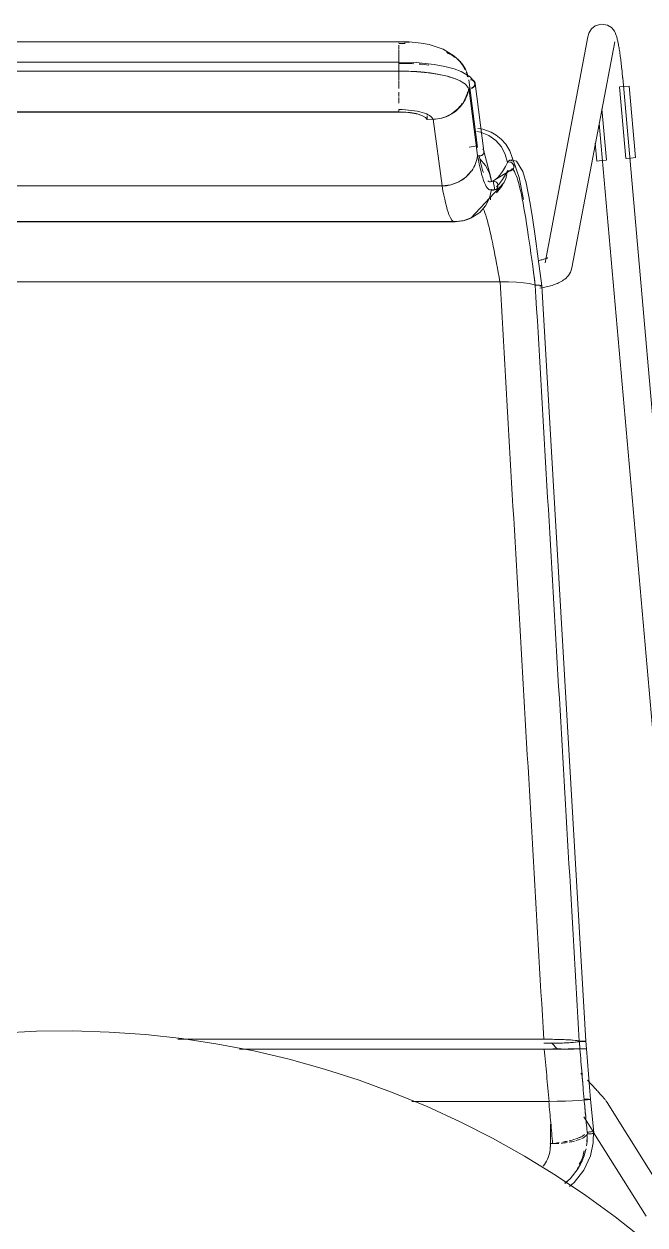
# Model space of a CAD drawing. Header units: millimetres. Extents: x 155927 to 326028, y -36033 to 97293.
# Drawn here: x 224937 to 225210, y 31674 to 32202 of the extents above; entities that cross this region are included whole.
import ezdxf

# ---------------------------------------------------------------- set-up
doc = ezdxf.new("R2010")
doc.units = ezdxf.units.MM
doc.header["$MEASUREMENT"] = 0
doc.layers.add('I-FURN', color=8, linetype='CONTINUOUS', lineweight=9)

msp = doc.modelspace()

# ---------------------------------------------------------------- linework, layer by layer
at = {"layer": 'I-FURN'}
for p, q in [((225185.73, 32198.53), (225185.35, 32197.73)), ((225186.48, 32199.61), (225185.73, 32198.53)), ((225188.05, 32200.94), (225186.48, 32199.61)), ((225188.05, 32200.94), (225190.8, 32201.77)), ((225190.8, 32201.77), (225193.56, 32201.29)), ((225193.56, 32201.29), (225195.22, 32200.24)), ((225195.22, 32200.24), (225196.07, 32199.34)), ((225196.07, 32199.34), (225196.55, 32198.63)), ((225196.55, 32198.63), (225196.86, 32198.07)), ((225196.86, 32198.07), (225197.07, 32197.6)), ((225102.01, 32193.99), (224807.16, 32193.99)), ((225102.01, 32193.82), (225102.01, 32193.99)), ((225106.53, 32193.91), (225102.01, 32193.99)), ((225102.01, 32193.97), (225102.01, 32193.69)), ((225111.74, 32193.39), (225106.53, 32193.91)), ((225115.23, 32192.74), (225111.74, 32193.39)), ((225121.38, 32190.72), (225115.23, 32192.74)), ((225184.92, 32196.18), (225166.1, 32096.89)), ((225177.89, 32094.65), (225196.71, 32193.94)), ((225185, 32196.59), (225184.92, 32196.18)), ((225185.14, 32197.11), (225185, 32196.59)), ((225185.35, 32197.73), (225185.14, 32197.11)), ((225197.07, 32197.6), (225197.24, 32197.17)), ((225197.24, 32197.17), (225197.38, 32196.77)), ((225197.38, 32196.77), (225197.51, 32196.37)), ((225197.51, 32196.37), (225197.62, 32195.97)), ((225197.62, 32195.97), (225197.73, 32195.57)), ((225197.73, 32195.57), (225197.83, 32195.16)), ((225197.83, 32195.16), (225197.93, 32194.73)), ((225197.93, 32194.73), (225198.03, 32194.29)), ((225198.03, 32194.29), (225198.13, 32193.83)), ((225198.13, 32193.83), (225198.22, 32193.35)), ((225198.22, 32193.35), (225198.32, 32192.86)), ((225198.32, 32192.86), (225198.41, 32192.34)), ((225102.01, 32192.5), (225102.01, 32190.75)), ((225102.01, 32190.47), (225102.01, 32187.89)), ((225102.01, 32184.71), (225102.01, 32187.73)), ((225102.01, 32187.72), (225102.01, 32184.71)), ((225126.1, 32187.85), (225121.38, 32190.72)), ((225128.08, 32186.01), (225126.1, 32187.85)), ((225198.41, 32192.34), (225198.51, 32191.81)), ((225198.51, 32191.81), (225198.6, 32191.26)), ((225198.6, 32191.26), (225198.69, 32190.69)), ((225198.69, 32190.69), (225198.78, 32190.1)), ((225198.78, 32190.1), (225198.88, 32189.5)), ((225198.88, 32189.5), (225198.97, 32188.88)), ((225198.97, 32188.88), (225199.06, 32188.25)), ((225199.06, 32188.25), (225199.14, 32187.6)), ((225199.14, 32187.6), (225199.23, 32186.93)), ((225102.01, 32184.95), (224807.16, 32184.95)), ((225102.01, 32184.95), (225102.01, 32181.1)), ((225109.57, 32184.81), (225102.01, 32184.95)), ((225102.01, 32184.88), (225102.01, 32184.95)), ((225102.01, 32184.69), (225102.01, 32184.88)), ((225102.01, 32184.38), (225102.01, 32184.69)), ((225102.01, 32183.99), (225102.01, 32184.38)), ((225102.01, 32183.54), (225102.01, 32183.99)), ((225102.01, 32183.05), (225102.01, 32183.54)), ((225102.01, 32182.55), (225102.01, 32183.05)), ((225102.01, 32182.07), (225102.01, 32182.55)), ((225102.01, 32181.66), (225102.01, 32182.07)), ((225117.46, 32184.01), (225109.57, 32184.81)), ((225122.17, 32183.14), (225117.46, 32184.01)), ((225126.22, 32182.06), (225122.17, 32183.14)), ((225129.38, 32180.87), (225126.22, 32182.06)), ((225129.75, 32183.94), (225128.08, 32186.01)), ((225131.08, 32181.67), (225129.75, 32183.94)), ((225199.23, 32186.93), (225199.32, 32186.26)), ((225199.32, 32186.26), (225199.4, 32185.57)), ((225199.4, 32185.57), (225199.49, 32184.87)), ((225199.49, 32184.87), (225199.57, 32184.16)), ((225199.57, 32184.16), (225199.65, 32183.44)), ((225199.65, 32183.44), (225199.73, 32182.72)), ((225199.73, 32182.72), (225199.81, 32181.98)), ((225199.81, 32181.98), (225199.89, 32181.25)), ((224807.16, 32180.99), (225102.01, 32180.99)), ((225102.01, 32181.33), (225102.01, 32181.66)), ((225102.01, 32181.1), (225102.01, 32181.33)), ((225102.01, 32177.21), (225102.01, 32181.02)), ((225102.01, 32181.02), (225102.01, 32177.21)), ((225108.23, 32180.91), (225102.01, 32180.99)), ((225102.01, 32177.01), (225102.01, 32173.46)), ((225114.8, 32180.38), (225108.23, 32180.91)), ((225118.81, 32179.79), (225114.8, 32180.38)), ((225123.24, 32178.82), (225118.81, 32179.79)), ((225126.68, 32177.73), (225123.24, 32178.82)), ((225133.21, 32178.57), (225129.38, 32180.87)), ((225132.62, 32177.24), (225136.47, 32147.55)), ((225135.1, 32176.18), (225133.21, 32178.57)), ((225199.89, 32181.25), (225199.96, 32180.5)), ((225199.96, 32180.5), (225200.03, 32179.75)), ((225200.03, 32179.75), (225200.1, 32179)), ((225200.1, 32179), (225200.17, 32178.25)), ((225200.17, 32178.25), (225200.19, 32178.09)), ((225239.13, 31734.77), (225200.19, 32178.09)), ((225102.01, 32171.83), (225102.01, 32169.99)), ((225136.49, 32144), (225132.64, 32173.7)), ((225133.39, 32171.27), (225133.08, 32173.71)), ((225135.46, 32175.68), (225139.32, 32145.91)), ((225198.77, 32174.11), (225201.53, 32142.7)), ((225198.89, 32174.13), (225200.96, 32174.31)), ((225200.96, 32174.31), (225203, 32174.49)), ((225203, 32174.49), (225205.76, 32143.08)), ((225102.01, 32169.47), (225102.01, 32167)), ((225102.01, 32163.15), (224807.16, 32163.15)), ((224807.16, 32163.09), (225102.01, 32163.09)), ((225102.01, 32163.09), (225105.05, 32162.98)), ((225105.05, 32162.98), (225107.9, 32162.66)), ((225107.9, 32162.66), (225110.39, 32162.15)), ((225110.39, 32162.15), (225112.37, 32161.48)), ((225112.37, 32161.48), (225113.72, 32160.69)), ((225114.36, 32159.83), (225114.36, 32161.5)), ((225114.36, 32159.85), (225114.36, 32161.5)), ((225193.08, 32141.96), (225191.11, 32164.44)), ((225113.72, 32160.69), (225114.36, 32159.83)), ((225114.36, 32159.83), (225117.08, 32159.9)), ((225117.08, 32159.9), (225120.94, 32130.62)), ((225138.85, 32155.58), (225136.59, 32155.87)), ((225142.45, 32154.29), (225138.85, 32155.58)), ((225189.9, 32158.07), (225227.18, 31733.72)), ((225136.12, 32154.61), (225137.86, 32154.24)), ((225137.86, 32154.24), (225136.12, 32154.61)), ((225141.38, 32152.84), (225137.86, 32154.24)), ((225144.46, 32150.67), (225141.38, 32152.84)), ((225144.73, 32152.94), (225142.45, 32154.29)), ((225146.94, 32147.84), (225144.46, 32150.67)), ((225146.89, 32151.17), (225144.73, 32152.94)), ((225148.89, 32148.92), (225146.89, 32151.17)), ((225136.34, 32148.33), (225132.85, 32147.64)), ((225139.08, 32146.58), (225138.78, 32146.97)), ((225139.27, 32146.14), (225139.08, 32146.58)), ((225139.08, 32144.76), (225139.26, 32145.2)), ((225139.26, 32145.2), (225139.33, 32145.67)), ((225139.33, 32145.67), (225139.27, 32146.14)), ((225139.3, 32145.98), (225142.27, 32134.37)), ((225148.68, 32144.52), (225146.94, 32147.84)), ((225150.7, 32146.1), (225148.89, 32148.92)), ((225154.69, 32134.38), (225150.7, 32146.1)), ((225188.16, 32149.48), (225188.85, 32141.59)), ((225136.96, 32143.84), (225137.45, 32143.81)), ((225137.45, 32143.81), (225137.95, 32143.89)), ((225139.98, 32139.63), (225137.47, 32142.51)), ((225137.95, 32143.89), (225138.4, 32144.08)), ((225138.4, 32144.08), (225138.78, 32144.38)), ((225138.78, 32144.38), (225139.08, 32144.76)), ((225149.59, 32140.89), (225148.68, 32144.52)), ((225150.06, 32141.06), (225149.59, 32140.89)), ((225149.59, 32140.89), (225150.06, 32141.05)), ((225151.41, 32142.11), (225150.49, 32141.81)), ((225150.55, 32141.1), (225151.05, 32141.02)), ((225151.05, 32141.02), (225150.56, 32141.1)), ((225151.05, 32141.02), (225151.5, 32140.83)), ((225151.5, 32140.83), (225151.05, 32141.02)), ((225153.59, 32141.58), (225151.41, 32142.11)), ((225151.5, 32140.83), (225151.89, 32140.52)), ((225151.89, 32140.52), (225151.5, 32140.83)), ((225151.89, 32140.52), (225152.19, 32140.13)), ((225152.19, 32140.13), (225151.89, 32140.52)), ((225152.19, 32140.13), (225152.38, 32139.67)), ((225152.39, 32139.67), (225152.19, 32140.13)), ((225156.36, 32136.94), (225153.59, 32141.58)), ((225190.89, 32141.77), (225188.85, 32141.59)), ((225192.96, 32141.95), (225190.89, 32141.77)), ((225203.72, 32142.9), (225201.65, 32142.71)), ((225205.76, 32143.08), (225203.72, 32142.9)), ((225128.26, 32132.42), (225131.37, 32134.49)), ((225131.37, 32134.49), (225133.86, 32137.24)), ((225141.73, 32136.24), (225139.98, 32139.63)), ((225142.63, 32132.52), (225141.73, 32136.24)), ((225152.26, 32138.33), (225142.87, 32132.62)), ((225149.64, 32137.41), (225148.85, 32133.79)), ((225148.85, 32133.79), (225149.64, 32137.4)), ((225150.11, 32137.26), (225149.64, 32137.41)), ((225149.64, 32137.4), (225150.11, 32137.25)), ((225150.61, 32137.23), (225150.11, 32137.26)), ((225150.11, 32137.25), (225150.61, 32137.22)), ((225151.1, 32137.32), (225150.61, 32137.23)), ((225150.61, 32137.22), (225151.1, 32137.31)), ((225151.55, 32137.52), (225151.1, 32137.32)), ((225151.1, 32137.31), (225151.55, 32137.52)), ((225151.93, 32137.84), (225151.55, 32137.52)), ((225151.55, 32137.52), (225151.93, 32137.84)), ((225152.22, 32138.24), (225151.93, 32137.84)), ((225151.93, 32137.84), (225152.22, 32138.24)), ((225152.4, 32138.7), (225152.22, 32138.24)), ((225152.22, 32138.24), (225152.4, 32138.7)), ((225152.38, 32139.67), (225152.46, 32139.19)), ((225152.46, 32139.19), (225152.39, 32139.67)), ((225152.46, 32139.19), (225152.4, 32138.7)), ((225152.4, 32138.7), (225152.46, 32139.19)), ((225157.77, 32131.94), (225156.36, 32136.94)), ((225120.94, 32130.62), (224788.23, 32130.62)), ((224788.23, 32130.62), (225120.94, 32130.62)), ((225120.94, 32130.62), (225124.71, 32131.1)), ((225124.71, 32131.1), (225128.26, 32132.42)), ((225148.15, 32132.14), (225133.55, 32116.44)), ((225142.27, 32134.37), (225142.59, 32132.5)), ((225142.63, 32132.52), (225143.1, 32132.68)), ((225143.1, 32132.68), (225142.63, 32132.52)), ((225143.1, 32132.68), (225143.59, 32132.72)), ((225143.6, 32132.72), (225143.1, 32132.68)), ((225144.14, 32128.91), (225143.31, 32132.81)), ((225143.59, 32132.72), (225144.08, 32132.64)), ((225144.09, 32132.64), (225143.6, 32132.72)), ((225144.08, 32132.64), (225144.53, 32132.44)), ((225144.54, 32132.44), (225144.09, 32132.64)), ((225144.53, 32132.44), (225144.92, 32132.12)), ((225144.92, 32129.42), (225144.53, 32129.1)), ((225144.92, 32132.12), (225144.54, 32132.44)), ((225144.54, 32129.1), (225144.92, 32129.41)), ((225147.2, 32130.47), (225144.81, 32127.63)), ((225144.81, 32127.63), (225147.21, 32130.47)), ((225144.92, 32132.12), (225145.21, 32131.72)), ((225145.21, 32131.72), (225144.92, 32132.12)), ((225145.21, 32129.82), (225144.92, 32129.42)), ((225144.92, 32129.41), (225145.21, 32129.82)), ((225145.21, 32131.72), (225145.4, 32131.26)), ((225145.4, 32131.26), (225145.21, 32131.72)), ((225145.4, 32130.28), (225145.21, 32129.82)), ((225145.21, 32129.82), (225145.4, 32130.28)), ((225145.4, 32131.26), (225145.47, 32130.77)), ((225145.47, 32130.77), (225145.4, 32131.26)), ((225145.47, 32130.77), (225145.4, 32130.28)), ((225145.4, 32130.28), (225145.47, 32130.77)), ((225148.85, 32133.79), (225147.2, 32130.47)), ((225147.21, 32130.47), (225148.85, 32133.79)), ((225156.59, 32124.72), (225154.69, 32134.38)), ((225159.57, 32122.93), (225157.77, 32131.94)), ((225141.73, 32125.3), (225139.98, 32121.91)), ((225139.98, 32121.91), (225141.73, 32125.3)), ((225144.44, 32129.05), (225141.56, 32129)), ((225141.73, 32125.3), (225142.63, 32129.01)), ((225143.1, 32128.86), (225142.63, 32129.02)), ((225142.63, 32129.01), (225143.1, 32128.85)), ((225143.59, 32128.82), (225143.1, 32128.86)), ((225143.1, 32128.85), (225143.6, 32128.81)), ((225144.08, 32128.9), (225143.59, 32128.82)), ((225143.6, 32128.81), (225144.09, 32128.9)), ((225144.53, 32129.1), (225144.08, 32128.9)), ((225144.09, 32128.9), (225144.54, 32129.1)), ((225137.47, 32119.04), (225134.33, 32116.87)), ((225134.34, 32116.86), (225137.47, 32119.03)), ((225139.98, 32121.91), (225137.47, 32119.04)), ((225137.47, 32119.03), (225139.98, 32121.91)), ((225160.61, 32116.61), (225159.57, 32122.93)), ((225126.98, 32115.02), (224782.19, 32115.02)), ((224782.19, 32115.02), (225126.98, 32115.02)), ((224782.73, 32114.87), (225087.53, 32114.87)), ((225087.53, 32114.87), (225126.44, 32114.87)), ((225130.19, 32115.31), (225126.44, 32114.87)), ((225130.77, 32115.5), (225126.98, 32115.03)), ((225126.98, 32115.02), (225130.77, 32115.5)), ((225134.65, 32117.04), (225130.19, 32115.31)), ((225134.33, 32116.87), (225130.77, 32115.5)), ((225130.77, 32115.5), (225134.34, 32116.86)), ((225133.55, 32116.44), (225131.63, 32115.74)), ((225161.79, 32108.59), (225160.61, 32116.61)), ((225163.14, 32098.66), (225161.79, 32108.59)), ((225163.55, 32097.91), (225163.06, 32097.81)), ((225164.7, 32086.81), (225163.14, 32098.66)), ((225164.02, 32098.01), (225163.55, 32097.91)), ((225164.47, 32098.12), (225164.02, 32098.01)), ((225164.89, 32098.22), (225164.47, 32098.12)), ((225165.28, 32098.33), (225164.89, 32098.22)), ((225165.65, 32098.44), (225165.28, 32098.33)), ((225165.99, 32098.55), (225165.65, 32098.44)), ((225166.29, 32098.65), (225165.99, 32098.55)), ((225166.56, 32098.75), (225166.29, 32098.65)), ((225166.79, 32098.85), (225166.56, 32098.75)), ((225166.98, 32098.94), (225166.79, 32098.85)), ((225167.14, 32099.01), (225166.98, 32098.94)), ((225167.22, 32099.06), (225167.14, 32099.01)), ((225167.3, 32099.1), (225167.22, 32099.06)), ((225167.32, 32099.12), (225167.3, 32099.1)), ((225177.27, 32092.77), (225176.83, 32091.98)), ((225177.63, 32093.66), (225177.27, 32092.77)), ((225177.89, 32094.65), (225177.63, 32093.66)), ((225146.28, 32088.52), (224762.88, 32088.52)), ((224762.88, 32088.52), (225146.28, 32088.52)), ((225150.05, 32088.46), (225146.28, 32088.52)), ((225146.36, 32088.52), (225150.05, 32088.46)), ((225153.59, 32088.31), (225150.05, 32088.46)), ((225150.11, 32088.46), (225153.59, 32088.31)), ((225156.69, 32088.07), (225153.59, 32088.31)), ((225153.63, 32088.31), (225156.69, 32088.07)), ((225159.18, 32087.76), (225156.69, 32088.07)), ((225156.72, 32088.07), (225159.19, 32087.76)), ((225160.93, 32087.39), (225159.18, 32087.76)), ((225159.19, 32087.76), (225160.93, 32087.39)), ((225160.93, 32087.39), (225161.83, 32086.99)), ((225161.83, 32086.99), (225160.93, 32087.39)), ((225162.3, 32087.01), (225161.83, 32086.99)), ((225161.83, 32086.99), (225162.31, 32087.01)), ((225162.8, 32087.02), (225162.3, 32087.01)), ((225162.31, 32087.01), (225162.8, 32087.02)), ((225163.29, 32087.01), (225162.8, 32087.02)), ((225162.8, 32087.02), (225163.3, 32087.01)), ((225163.75, 32086.99), (225163.29, 32087.01)), ((225163.3, 32087.01), (225163.75, 32086.99)), ((225169.79, 32087.16), (225169.18, 32086.97)), ((225170.38, 32087.37), (225169.79, 32087.16)), ((225170.96, 32087.59), (225170.38, 32087.37)), ((225171.53, 32087.82), (225170.96, 32087.59)), ((225172.09, 32088.08), (225171.53, 32087.82)), ((225172.65, 32088.35), (225172.09, 32088.08)), ((225173.18, 32088.64), (225172.65, 32088.35)), ((225173.72, 32088.96), (225173.18, 32088.64)), ((225174.26, 32089.32), (225173.72, 32088.96)), ((225174.79, 32089.72), (225174.26, 32089.32)), ((225175.32, 32090.18), (225174.79, 32089.72)), ((225175.84, 32090.69), (225175.32, 32090.18)), ((225176.35, 32091.29), (225175.84, 32090.69)), ((225176.83, 32091.98), (225176.35, 32091.29)), ((225164.13, 32086.95), (225163.75, 32086.99)), ((225163.75, 32086.99), (225164.14, 32086.95)), ((225163.78, 32086.62), (225164.16, 32086.66)), ((225164.17, 32086.66), (225163.79, 32086.62)), ((225164.6, 32085.9), (225163.89, 32085.78)), ((225164.43, 32086.91), (225164.13, 32086.95)), ((225164.14, 32086.95), (225164.44, 32086.91)), ((225164.16, 32086.66), (225164.45, 32086.7)), ((225164.46, 32086.7), (225164.17, 32086.66)), ((225165.29, 32086.02), (225164.6, 32085.9)), ((225164.64, 32086.75), (225164.7, 32086.81)), ((225164.7, 32086.8), (225164.64, 32086.75)), ((225164.7, 32086.8), (225183.99, 31754.9)), ((225165.97, 32086.16), (225165.29, 32086.02)), ((225166.64, 32086.3), (225165.97, 32086.16)), ((225167.29, 32086.45), (225166.64, 32086.3)), ((225167.94, 32086.61), (225167.29, 32086.45)), ((225168.57, 32086.79), (225167.94, 32086.61)), ((225169.18, 32086.97), (225168.57, 32086.79)), ((224942.9, 31759.32), (224926.92, 31758.53)), ((224958.9, 31759.46), (224942.9, 31759.32)), ((224974.89, 31758.97), (224958.9, 31759.46)), ((224990.85, 31757.84), (224974.89, 31758.97)), ((225006.75, 31756.07), (224990.85, 31757.84)), ((225165.54, 31755.79), (225004.96, 31755.79)), ((225004.96, 31755.79), (225165.54, 31755.79)), ((225022.57, 31753.67), (225006.75, 31756.07)), ((225169.32, 31755.76), (225165.54, 31755.79)), ((225172.88, 31755.69), (225169.32, 31755.76)), ((225176.01, 31755.56), (225172.88, 31755.69)), ((225178.52, 31755.4), (225176.01, 31755.56)), ((225180.26, 31755.21), (225178.52, 31755.4)), ((225180.25, 31754.59), (225181.15, 31754.8)), ((225181.15, 31755), (225180.26, 31755.21)), ((225181.62, 31755), (225181.15, 31755)), ((225181.15, 31754.8), (225181.62, 31754.79)), ((225182.12, 31755.01), (225181.62, 31755)), ((225181.62, 31754.79), (225182.11, 31754.78)), ((225182.11, 31754.78), (225182.6, 31754.79)), ((225182.61, 31755), (225182.12, 31755.01)), ((225182.6, 31754.79), (225183.05, 31754.8)), ((225183.06, 31754.99), (225182.61, 31755)), ((225183.05, 31754.8), (225183.44, 31754.82)), ((225183.44, 31754.97), (225183.06, 31754.99)), ((225183.74, 31754.95), (225183.44, 31754.97)), ((225183.44, 31754.82), (225183.73, 31754.84)), ((225183.73, 31754.84), (225183.92, 31754.87)), ((225183.92, 31754.92), (225183.74, 31754.95)), ((225183.99, 31754.9), (225183.92, 31754.92)), ((225183.92, 31754.87), (225183.99, 31754.9)), ((225184.26, 31751.54), (225183.99, 31754.9)), ((225038.28, 31750.63), (225022.57, 31753.67)), ((225165.8, 31751.47), (225032.06, 31751.47)), ((225032.06, 31751.47), (225165.8, 31751.47)), ((225053.85, 31746.97), (225038.28, 31750.63)), ((225165.65, 31754), (225169.33, 31754.03)), ((225169.59, 31751.48), (225165.8, 31751.47)), ((225165.8, 31751.47), (225169.59, 31751.48)), ((225171.6, 31751.48), (225169.02, 31754.15)), ((225169.33, 31754.03), (225172.88, 31754.11)), ((225169.59, 31751.6), (225173.15, 31751.59)), ((225173.15, 31751.59), (225169.59, 31751.6)), ((225173.15, 31751.48), (225169.59, 31751.48)), ((225169.59, 31751.48), (225173.16, 31751.48)), ((225172.88, 31754.11), (225176, 31754.23)), ((225176.28, 31751.49), (225173.16, 31751.48)), ((225173.16, 31751.48), (225176.29, 31751.49)), ((225176, 31754.23), (225178.49, 31754.39)), ((225176.27, 31751.58), (225178.77, 31751.57)), ((225178.77, 31751.57), (225176.27, 31751.58)), ((225178.79, 31751.5), (225176.29, 31751.49)), ((225176.29, 31751.49), (225178.79, 31751.5)), ((225178.49, 31754.39), (225180.25, 31754.59)), ((225178.77, 31751.57), (225180.52, 31751.56)), ((225180.52, 31751.56), (225178.77, 31751.57)), ((225180.54, 31751.51), (225178.79, 31751.5)), ((225178.79, 31751.5), (225180.54, 31751.51)), ((225181.42, 31751.53), (225180.54, 31751.51)), ((225180.54, 31751.51), (225181.43, 31751.53)), ((225181.42, 31751.54), (225181.89, 31751.54)), ((225181.89, 31751.54), (225181.42, 31751.54)), ((225181.89, 31751.53), (225181.42, 31751.53)), ((225181.43, 31751.53), (225181.9, 31751.53)), ((225181.89, 31751.54), (225182.38, 31751.54)), ((225182.39, 31751.54), (225181.89, 31751.54)), ((225182.39, 31751.53), (225181.89, 31751.53)), ((225181.9, 31751.53), (225182.39, 31751.53)), ((225182.38, 31751.54), (225182.87, 31751.54)), ((225182.88, 31751.54), (225182.39, 31751.54)), ((225182.88, 31751.53), (225182.39, 31751.53)), ((225182.39, 31751.53), (225182.88, 31751.53)), ((225182.87, 31751.54), (225183.33, 31751.54)), ((225183.33, 31751.54), (225182.88, 31751.54)), ((225183.33, 31751.53), (225182.88, 31751.53)), ((225182.88, 31751.53), (225183.34, 31751.53)), ((225183.33, 31751.54), (225183.71, 31751.54)), ((225183.71, 31751.54), (225183.33, 31751.54)), ((225183.71, 31751.53), (225183.33, 31751.53)), ((225183.34, 31751.53), (225183.72, 31751.53)), ((225183.71, 31751.54), (225184, 31751.54)), ((225184.01, 31751.54), (225183.71, 31751.54)), ((225184.01, 31751.53), (225183.71, 31751.53)), ((225183.72, 31751.53), (225184.01, 31751.53)), ((225184, 31751.54), (225184.19, 31751.54)), ((225184.2, 31751.54), (225184.01, 31751.54)), ((225184.19, 31751.53), (225184.01, 31751.53)), ((225184.01, 31751.53), (225184.2, 31751.53)), ((225184.19, 31751.54), (225184.26, 31751.54)), ((225184.26, 31751.54), (225184.19, 31751.53)), ((225184.2, 31751.53), (225184.26, 31751.54)), ((225184.26, 31751.54), (225184.2, 31751.54)), ((225184.26, 31751.54), (225186.09, 31729.34)), ((225069.27, 31742.69), (225053.85, 31746.97)), ((225084.5, 31737.8), (225069.27, 31742.69)), ((225182.36, 31740.29), (225181.88, 31740.8)), ((225099.53, 31732.3), (225084.5, 31737.8)), ((225185.17, 31737.32), (225184.72, 31737.81)), ((225185.62, 31736.85), (225185.17, 31737.32)), ((225186.06, 31736.38), (225185.62, 31736.85)), ((225186.49, 31735.91), (225186.06, 31736.38)), ((225186.92, 31735.46), (225186.49, 31735.91)), ((225187.33, 31735.01), (225186.92, 31735.46)), ((225187.73, 31734.58), (225187.33, 31735.01)), ((225188.13, 31734.16), (225187.73, 31734.58)), ((225188.51, 31733.74), (225188.13, 31734.16)), ((225188.87, 31733.34), (225188.51, 31733.74)), ((225114.32, 31726.21), (225099.53, 31732.3)), ((225107.63, 31728.51), (225167.74, 31728.51)), ((225167.74, 31728.51), (225107.63, 31728.51)), ((225167.74, 31728.51), (225171.5, 31728.53)), ((225171.51, 31728.53), (225167.86, 31728.51)), ((225175.04, 31728.61), (225171.6, 31728.53)), ((225171.6, 31728.53), (225175.04, 31728.61)), ((225175.04, 31728.61), (225178.14, 31728.72)), ((225178.14, 31728.72), (225175.1, 31728.61)), ((225178.14, 31728.72), (225180.61, 31728.87)), ((225180.62, 31728.87), (225178.18, 31728.72)), ((225180.61, 31728.87), (225182.35, 31729.05)), ((225182.35, 31729.05), (225180.63, 31728.87)), ((225183.24, 31729.24), (225182.35, 31729.05)), ((225182.35, 31729.05), (225183.24, 31729.24)), ((225183.24, 31729.24), (225183.71, 31729.24)), ((225183.71, 31729.24), (225183.24, 31729.24)), ((225183.73, 31729.44), (225183.25, 31729.43)), ((225183.25, 31729.43), (225183.72, 31729.44)), ((225183.71, 31729.24), (225184.21, 31729.23)), ((225184.2, 31729.23), (225183.71, 31729.24)), ((225183.72, 31729.44), (225184.22, 31729.44)), ((225184.22, 31729.44), (225183.73, 31729.44)), ((225184.7, 31729.24), (225184.2, 31729.23)), ((225184.21, 31729.23), (225184.7, 31729.24)), ((225184.71, 31729.43), (225184.22, 31729.44)), ((225184.22, 31729.44), (225184.71, 31729.43)), ((225184.7, 31729.24), (225185.15, 31729.25)), ((225185.15, 31729.25), (225184.7, 31729.24)), ((225185.17, 31729.42), (225184.71, 31729.43)), ((225184.71, 31729.43), (225185.16, 31729.42)), ((225185.15, 31729.25), (225185.54, 31729.26)), ((225185.53, 31729.26), (225185.15, 31729.25)), ((225185.83, 31729.29), (225185.53, 31729.26)), ((225185.54, 31729.41), (225185.84, 31729.39)), ((225185.54, 31729.26), (225185.83, 31729.29)), ((225185.84, 31729.39), (225185.55, 31729.41)), ((225185.83, 31729.29), (225186.02, 31729.31)), ((225186.03, 31729.36), (225185.84, 31729.39)), ((225185.84, 31729.39), (225186.02, 31729.36)), ((225186.02, 31729.36), (225186.09, 31729.34)), ((225186.09, 31729.34), (225186.02, 31729.31)), ((225186.02, 31729.31), (225186.09, 31729.34)), ((225186.09, 31729.34), (225186.03, 31729.36)), ((225186.09, 31729.34), (225187.51, 31714.84)), ((225189.23, 31732.95), (225188.87, 31733.34)), ((225189.57, 31732.57), (225189.23, 31732.95)), ((225189.9, 31732.21), (225189.57, 31732.57)), ((225190.22, 31731.86), (225189.9, 31732.21)), ((225190.52, 31731.52), (225190.22, 31731.86)), ((225190.81, 31731.2), (225190.52, 31731.52)), ((225191.08, 31730.89), (225190.81, 31731.2)), ((225191.34, 31730.59), (225191.08, 31730.89)), ((225191.58, 31730.31), (225191.34, 31730.59)), ((225191.81, 31730.05), (225191.58, 31730.31)), ((225192.02, 31729.8), (225191.81, 31730.05)), ((225192.23, 31729.55), (225192.02, 31729.8)), ((225192.42, 31729.32), (225192.23, 31729.55)), ((225192.6, 31729.1), (225192.42, 31729.32)), ((225192.77, 31728.88), (225192.6, 31729.1)), ((225192.94, 31728.65), (225192.77, 31728.88)), ((225193.13, 31728.39), (225192.94, 31728.65)), ((225193.34, 31728.07), (225193.13, 31728.39)), ((225128.86, 31719.53), (225114.32, 31726.21)), ((225220.65, 31684.48), (225193.34, 31728.07)), ((225143.11, 31712.27), (225128.86, 31719.53)), ((225168.45, 31708.71), (225168.45, 31718.46)), ((225183.17, 31721.7), (225187.23, 31715.22)), ((225187.3, 31710.28), (225187.39, 31715.74)), ((225187.44, 31714.88), (225210.48, 31678.11)), ((225157.07, 31704.45), (225143.11, 31712.27)), ((225169.44, 31709.95), (225168.39, 31709.95)), ((225186.09, 31704.63), (225187.3, 31710.28)), ((225170.7, 31696.07), (225157.07, 31704.45)), ((225180.61, 31699.02), (225182.52, 31702.71)), ((225183.19, 31698.32), (225186.09, 31704.63)), ((225177.12, 31694.45), (225180.61, 31699.02)), ((225178.85, 31692.79), (225183.19, 31698.32)), ((225183.99, 31687.16), (225170.7, 31696.07)), ((225174.78, 31692.5), (225177.12, 31694.45)), ((225176.81, 31691.15), (225178.85, 31692.79)), ((225196.91, 31677.73), (225183.99, 31687.16)), ((225209.44, 31667.78), (225196.91, 31677.73))]:
    msp.add_line(p, q, dxfattribs=at)
for centre, major_axis, ratio, start_param, end_param in [((225102.01, 32189.71), (-12.4, 0), 0.287441, 4.492176, 4.712389), ((225102.01, 32178.24), (0, -15.75), 0.000004, 0.290246, 0.472486), ((225137.37, 32145.67), (-1.96, 0), 0.955139, 1.359855, 3.903556), ((225120.81, 32145.69), (-15.78, 0), 0.955139, 2.553383, 2.787386), ((225120.81, 32145.69), (-15.78, 0), 0.955139, 2.787556, 3.029056), ((225120.81, 32145.69), (-15.78, 0), 0.955139, 1.579038, 2.545717)]:
    msp.add_ellipse(centre, major_axis=major_axis, ratio=ratio, start_param=start_param, end_param=end_param, dxfattribs=at)
for points in [[(225102.01, 32193.9), (225103.59, 32193.91), (225105.09, 32193.83), (225106.52, 32193.69)], [(225102.01, 32184.42), (225104.23, 32184.46), (225106.43, 32184.43), (225108.61, 32184.32)], [(225110.82, 32184.18), (225112.29, 32184.07), (225113.75, 32183.92), (225115.16, 32183.74)], [(225126.85, 32177.66), (225128.31, 32177.09), (225130.78, 32175.82), (225132.09, 32174.42), (225132.44, 32173.69)], [(225131.56, 32180.58), (225131.81, 32179.93), (225131.98, 32179.25), (225132.12, 32178.57)], [(225117.08, 32159.9), (225118.37, 32159.94), (225120.88, 32160.3), (225124.48, 32161.71), (225127.62, 32163.9), (225130.15, 32166.74), (225131.91, 32170.08), (225132.5, 32172.46), (225132.64, 32173.7)], [(225132.18, 32172.18), (225131.87, 32170.8), (225131.37, 32169.43), (225130.67, 32168.17)], [(225102.01, 32164.22), (225103.9, 32164.19), (225107.64, 32163.92), (225112.44, 32162.97), (225115.76, 32161.57), (225116.7, 32160.47), (225116.83, 32159.91)], [(225110.39, 32162.2), (225108.33, 32162.75), (225105.62, 32163.03), (225102.85, 32163.13)], [(225136.49, 32144), (225137.51, 32138.5), (225139.56, 32130.44), (225141.6, 32128.47), (225142.63, 32129.02)], [(225137.11, 32144.21), (225137.77, 32141.12), (225138.42, 32138.23), (225139.07, 32136.5)], [(225149.59, 32140.89), (225150.33, 32142.02), (225151.07, 32142.23), (225151.81, 32141.52)], [(225152.66, 32140.3), (225152.89, 32139.85), (225153.12, 32139.29), (225153.36, 32138.64)], [(225140.99, 32132.94), (225141.54, 32132.37), (225142.08, 32132.23), (225142.63, 32132.52)], [(225142.07, 32125.95), (225142.12, 32125.49), (225142.18, 32125.02), (225142.23, 32124.55)], [(225126.44, 32114.87), (225126.62, 32114.87), (225126.8, 32114.92), (225126.98, 32115.03)], [(225160.63, 32096.36), (225161.03, 32093.26), (225161.42, 32090.13), (225161.82, 32087)], [(225146.36, 32088.52), (225149.56, 32033.16), (225152.75, 31977.74), (225155.95, 31922.28)], [(225181.15, 31755), (225177.93, 31810.4), (225171.49, 31921.16), (225165.05, 32031.76), (225161.83, 32086.99)], [(225155.95, 31922.28), (225159.14, 31866.82), (225162.34, 31811.32), (225165.54, 31755.79)], [(225181.15, 31754.8), (225181.19, 31754.25), (225181.28, 31753.17), (225181.37, 31752.09), (225181.42, 31751.54)], [(225181.16, 31755), (225181.2, 31754.42), (225181.29, 31753.26), (225181.38, 31752.11), (225181.42, 31751.53)], [(225165.8, 31751.47), (225166.14, 31747.64), (225166.49, 31743.81), (225166.83, 31739.98)], [(225183.24, 31729.24), (225182.94, 31732.95), (225182.33, 31740.38), (225181.73, 31747.81), (225181.43, 31751.53)], [(225166.83, 31739.98), (225167.17, 31736.15), (225167.52, 31732.33), (225167.86, 31728.51)], [(225167.74, 31728.51), (225168.05, 31725.37), (225168.64, 31719.12), (225169.18, 31712.98), (225169.44, 31709.95)], [(225183.24, 31729.24), (225183.48, 31726.72), (225183.96, 31721.68), (225184.44, 31716.73), (225184.68, 31714.29)], [(225183.27, 31729.24), (225183.5, 31726.93), (225183.73, 31724.62), (225183.96, 31722.35)], [(225179.67, 31712.01), (225180.48, 31712.28), (225181.29, 31712.56), (225181.85, 31712.86)], [(225182.09, 31712.98), (225182.73, 31713.29), (225183.12, 31713.61), (225183.45, 31713.93)], [(225184.64, 31712.75), (225184.63, 31711.49), (225184.53, 31710.23), (225184.35, 31708.99)], [(225184.45, 31710.78), (225184.56, 31711.66), (225184.58, 31712.56), (225184.57, 31713.46)], [(225168.39, 31709.95), (225168.44, 31709.45), (225168.46, 31708.94), (225168.45, 31708.43)], [(225172.22, 31710.05), (225171.31, 31709.99), (225170.39, 31709.96), (225169.44, 31709.95)], [(225170.86, 31710.19), (225171.33, 31710.24), (225171.8, 31710.31), (225172.27, 31710.37)], [(225175.8, 31710.42), (225174.94, 31710.3), (225174.07, 31710.18), (225173.16, 31710.12)], [(225173.96, 31710.63), (225174.65, 31710.75), (225175.3, 31710.88), (225175.97, 31711.02)], [(225176.63, 31711.17), (225177.55, 31711.38), (225178.49, 31711.61), (225179.34, 31711.86)], [(225179.03, 31711.05), (225178.28, 31710.87), (225177.48, 31710.71), (225176.64, 31710.56)], [(225181.68, 31711.92), (225181.09, 31711.67), (225180.43, 31711.44), (225179.69, 31711.23)], [(225176.18, 31693.63), (225175.75, 31693.22), (225175.3, 31692.83), (225174.84, 31692.45)]]:
    msp.add_open_spline(points, degree=3, dxfattribs=at)
for points, knots in [([(225126.71, 32187.12), (225125.99, 32187.65), (225124.73, 32188.37), (225123.4, 32189), (225122.89, 32189.2)], [0.5455526, 0.5455526, 0.5455526, 0.5455526, 0.6666667, 0.739481, 0.739481, 0.739481, 0.739481]), ([(225132.41, 32178.45), (225132.25, 32179.19), (225131.69, 32181.06), (225130.14, 32183.89), (225128.47, 32185.72), (225127.51, 32186.5)], [0.0634811, 0.0634811, 0.0634811, 0.0634811, 0.1666667, 0.3333333, 0.5, 0.5, 0.5, 0.5]), ([(225102.01, 32181.02), (225104.36, 32181.06), (225109.01, 32180.99), (225115.85, 32180.36), (225121.97, 32179.27), (225125.18, 32178.26), (225126.67, 32177.72)], [0.0000052, 0.0000052, 0.0000052, 0.0000052, 0.1666667, 0.3333333, 0.5, 0.6602535, 0.6602535, 0.6602535, 0.6602535]), ([(225133.4, 32177.27), (225133.57, 32177.27), (225133.86, 32177.23), (225134.24, 32177.08), (225134.66, 32176.82), (225135.11, 32176.3), (225135.37, 32175.44), (225135.14, 32174.65), (225134.74, 32174.12), (225134.36, 32173.8), (225134.05, 32173.66), (225133.89, 32173.61)], [-0.875, -0.875, -0.875, -0.875, -0.8125, -0.765625, -0.71875, -0.625, -0.5, -0.375, -0.3125, -0.25, -0.1875, -0.1875, -0.1875, -0.1875]), ([(225133.5, 32173.52), (225133.64, 32173.52), (225133.86, 32173.55), (225134.15, 32173.64), (225134.42, 32173.75), (225134.74, 32173.95), (225135.06, 32174.25), (225135.29, 32174.62), (225135.43, 32174.98), (225135.47, 32175.29), (225135.48, 32175.56), (225135.44, 32175.82), (225135.37, 32176.07), (225135.26, 32176.32), (225135.07, 32176.62), (225134.74, 32176.93), (225134.35, 32177.15), (225133.99, 32177.25), (225133.73, 32177.28), (225133.57, 32177.29), (225133.5, 32177.29)], [0.1111111, 0.1111111, 0.1111111, 0.1111111, 0.1666667, 0.1944444, 0.2222222, 0.2777778, 0.3333333, 0.3888889, 0.4444444, 0.4791667, 0.5138889, 0.5486111, 0.5833333, 0.6180556, 0.6527778, 0.7222222, 0.7916667, 0.8263889, 0.8611111, 0.8888889, 0.8888889, 0.8888889, 0.8888889]), ([(225129.81, 32166.82), (225128.37, 32164.77), (225125.43, 32162.26), (225121.86, 32160.7), (225120.61, 32160.45)], [-0.6666667, -0.6666667, -0.6666667, -0.6666667, -0.3333333, -0.1666667, -0.1666667, -0.1666667, -0.1666667]), ([(225143.31, 32132.81), (225144.24, 32133.27), (225146.33, 32135.06), (225148.43, 32138.49), (225149.59, 32140.89)], [0.0974617, 0.0974617, 0.0974617, 0.0974617, 0.5, 1, 1, 1, 1]), ([(225144.76, 32130.28), (225145.21, 32130.67), (225146.84, 32132.34), (225148.47, 32135), (225149.64, 32137.41)], [0.3036932, 0.3036932, 0.3036932, 0.3036932, 0.5, 1, 1, 1, 1]), ([(225151.47, 32138.29), (225151.87, 32138.09), (225153.3, 32136.49), (225155.73, 32128.19), (225158.78, 32109.76), (225160.82, 32094.54), (225161.83, 32086.99)], [0.1500589, 0.1500589, 0.1500589, 0.1500589, 0.25, 0.5, 0.75, 1, 1, 1, 1]), ([(225120.94, 32130.62), (225121.95, 32124.9), (225123.78, 32117.25), (225125.61, 32114.87), (225126.44, 32114.87)], [0, 0, 0, 0, 0.5, 0.9107153, 0.9107153, 0.9107153, 0.9107153]), ([(225138.98, 32120.8), (225139.47, 32119.65), (225140.93, 32115.4), (225143.36, 32104.69), (225145.31, 32093.91), (225146.28, 32088.52)], [0.375, 0.375, 0.375, 0.375, 0.5, 0.75, 1, 1, 1, 1]), ([(225165.54, 31755.79), (225166.81, 31755.79), (225169.36, 31755.77), (225172.96, 31755.69), (225176.13, 31755.57), (225179.49, 31755.35), (225180.88, 31755.14), (225181.16, 31755)], [-1, -1, -1, -1, -0.833333, -0.666667, -0.5, -0.333333, 0, 0, 0, 0]), ([(225181.15, 31754.8), (225180.86, 31754.65), (225179.46, 31754.44), (225176.11, 31754.22), (225172.96, 31754.1), (225169.4, 31754.02), (225166.89, 31754), (225165.65, 31754)], [-1, -1, -1, -1, -0.6666667, -0.5, -0.3333333, -0.1666667, -0.003964, -0.003964, -0.003964, -0.003964]), ([(225183.99, 31754.9), (225183.99, 31754.88), (225183.85, 31754.85), (225183.46, 31754.82), (225183.07, 31754.8), (225182.61, 31754.79), (225182.12, 31754.78), (225181.61, 31754.79), (225181.3, 31754.79), (225181.15, 31754.8)], [-0.5, -0.5, -0.5, -0.5, -0.375, -0.3125, -0.25, -0.1875, -0.125, -0.0625, 0, 0, 0, 0]), ([(225181.16, 31755), (225181.38, 31755), (225181.87, 31755.01), (225182.5, 31755.01), (225182.96, 31754.99), (225183.38, 31754.98), (225183.83, 31754.95), (225183.99, 31754.91), (225183.99, 31754.9)], [-1, -1, -1, -1, -0.90625, -0.8125, -0.765625, -0.71875, -0.625, -0.501507, -0.501507, -0.501507, -0.501507]), ([(225182.75, 31735.54), (225182.61, 31737.18), (225182.17, 31742.52), (225181.72, 31747.85), (225181.42, 31751.54)], [0.2766114, 0.2766114, 0.2766114, 0.2766114, 0.5, 1, 1, 1, 1]), ([(225184.68, 31714.29), (225184.53, 31713.9), (225183.97, 31713.15), (225182.84, 31712.45), (225182.16, 31712.13)], [0, 0, 0, 0, 0.1666667, 0.3309695, 0.3309695, 0.3309695, 0.3309695]), ([(225184.58, 31715.02), (225184.8, 31715.01), (225185.28, 31715.02), (225186.04, 31715.1), (225186.7, 31715.26), (225187.14, 31715.43), (225187.29, 31715.55), (225187.33, 31715.59)], [-1, -1, -1, -1, -0.90625, -0.8125, -0.71875, -0.625, -0.5625, -0.5625, -0.5625, -0.5625]), ([(225187.46, 31714.7), (225187.45, 31714.67), (225187.4, 31714.63), (225187.3, 31714.55), (225187.1, 31714.45), (225186.78, 31714.35), (225186.39, 31714.27), (225186.03, 31714.24), (225185.66, 31714.22), (225185.21, 31714.23), (225184.85, 31714.26), (225184.68, 31714.29)], [0.5555556, 0.5555556, 0.5555556, 0.5555556, 0.5833333, 0.6180556, 0.6527778, 0.7222222, 0.7916667, 0.8263889, 0.8611111, 0.9305556, 1, 1, 1, 1]), ([(225168.39, 31709.95), (225168.61, 31707.57), (225167.98, 31703.97), (225166.05, 31700.97), (225165.28, 31700.06)], [0, 0, 0, 0, 0.3333333, 0.5, 0.5, 0.5, 0.5]), ([(225184.1, 31707.71), (225183.66, 31705.6), (225182.65, 31702.52), (225181.01, 31699.75), (225180.43, 31698.88)], [0.1763318, 0.1763318, 0.1763318, 0.1763318, 0.3333333, 0.408557, 0.408557, 0.408557, 0.408557]), ([(225181.15, 31700.95), (225181.48, 31701.54), (225182.51, 31703.39), (225183.01, 31705.37), (225183.23, 31706.74)], [0.6175454, 0.6175454, 0.6175454, 0.6175454, 0.6666667, 0.7702374, 0.7702374, 0.7702374, 0.7702374])]:
    msp.add_open_spline(points, degree=3, knots=knots, dxfattribs=at)

doc.saveas('drawing.dxf')
